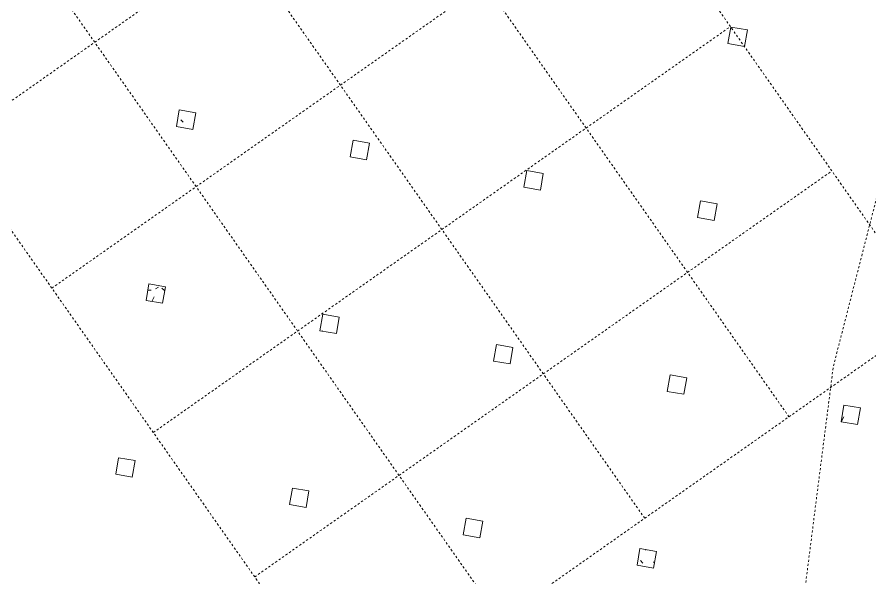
# Model space of a CAD drawing. Extents: x 274235 to 276654, y 142848 to 144425.
# Drawn here: x 276260.83 to 276301.45, y 142998.77 to 143025.47 of the extents above; entities that cross this region are included whole.
import ezdxf

# ---------------------------------------------------------------- set-up
doc = ezdxf.new("R2010")
doc.units = 0
doc.header["$LTSCALE"] = 1.5
doc.linetypes.add('ACM-G-CENTER', pattern=[50.800000000000004, 31.75, -6.350000000000001, 6.350000000000001, -6.350000000000001])
doc.linetypes.add('IMPORT-SITE-SETBACK$0$_ACM-G-DIVIDE _2_', pattern=[31.75, 12.7, -6.35, 0, -6.35, 0, -6.35])
doc.layers.get('0').update_dxf_attribs({"linetype": 'CONTINUOUS', "lineweight": 0})
for name, color, linetype, lineweight in [('_ACM-A-DETL', 7, 'CONTINUOUS', 5), ('_ACM-A-GRID', 3, 'CONTINUOUS', 5), ('_ACM-S-STRU-CLOS', 5, 'CONTINUOUS', 5), ('SITE for basement_dwg', 8, 'CONTINUOUS', 5), ('SITE-SETBACK$0$_ACM-A-SITE-SETB-GREN', 7, 'IMPORT-SITE-SETBACK$0$_ACM-G-DIVIDE _2_', 18)]:
    doc.layers.add(name, color=color, linetype=linetype, lineweight=lineweight)

# ---------------------------------------------------------------- blocks, each defined once
blk = doc.blocks.new('SITE for basement_dwg-3947335-B1_Working')
at = {"layer": 'SITE-SETBACK$0$_ACM-A-SITE-SETB-GREN', "flags": 128}
blk.add_lwpolyline([(450229.1362157599, 58887.79445751689), (448884.0697784435, 41805.26122665471), (449988.8633270644, 17687.79460664053)], dxfattribs=at)
blk = doc.blocks.new('M_Concrete-Rectangular-Column - 800 x 800mm-V304-B1_Working')
at = {"layer": '_ACM-S-STRU-CLOS'}
h = blk.add_hatch(dxfattribs=at)
h.set_pattern_fill('FP_196', color=256, style=0, pattern_type=2)
h.set_pattern_definition([(49.99999999999999, (-1033804.123, -621204.566), (3643.681986006824, -318.7812880006761), [381, -4191]), (355, (-1033804.123, -621204.566), (-704.8562580461121, 3821.135846227694), [304.8, -3352.8]), (100.451, (-1033500.483, -621231.131), (2938.852362929117, 3502.332152374178), [323.8, -3561.801]), (46.184, (-1033804.123, -620188.566), (5421.581919880712, -840.8554984886337), [571.5, -6286.5]), (96.636, (-1033352.325, -620258.636), (4748.051319755933, 4948.551449789822), [485.7, -5342.701999999999]), (351.184, (-1033804.123, -620188.566), (4748.100788072627, 4948.506072045693), [457.2, -5029.2]), (21, (-1033296.123, -620442.566), (3032.287836333134, -2045.304476687058), [381, -4191]), (326, (-1033296.123, -620442.566), (1236.042244531653, 3683.761809559103), [304.8, -3352.8]), (71.45100000000001, (-1033043.433, -620613.0079999999), (4268.342513760047, 1638.424823382678), [323.8, -3561.801]), (37.50000000000001, (-1033804.123, -621204.566), (61.77206501183639, 1691.100777463062), [167.64, -3144.52, 167.64, -6601.46]), (37.50000000000001, (-1033804.123, -621204.566), (61.77206501183639, 1691.100777463062), [-3479.8, -3235.96, 167.64, -3197.86]), (7.499999999999999, (-1033804.123, -621204.566), (1336.393250206115, 2003.61149636239), [167.64, -1772.92, 167.64, -4351.02]), (7.499999999999999, (-1033804.123, -621204.566), (1336.393250206115, 2003.61149636239), [-2108.2, -3068.32, 167.64, -1115.06]), (327.5, (-1034936.963, -621204.566), (2711.817807077548, -114.578640950727), [167.64, -1102.36, -9220.2]), (327.5, (-1034936.963, -621204.566), (2711.817807077548, -114.578640950727), [-1270, 167.64, -3794.76, -5257.8]), (327.5, (-1034936.963, -621204.566), (2711.817807077548, -114.578640950727), [-5232.4, 167.64, -5090.16]), (317.5, (-1035444.963, -621204.566), (2962.585592803855, 508.5334453662156), [167.64, -1483.36, -6365.24]), (317.5, (-1035444.963, -621204.566), (2962.585592803855, 508.5334453662156), [-1651, 167.64, -2463.8, -3733.8]), (317.5, (-1035444.963, -621204.566), (2962.585592803855, 508.5334453662156), [-4282.44, 167.64, -3566.16])])
h.paths.add_polyline_path([(400.0000000009486, -399.99999999932), (400.0000000009486, 400.0000000006714), (-399.9999999990081, 400.0000000006714), (-399.9999999990081, -399.99999999932)])
at = {"layer": '_ACM-A-DETL', "color": 250}
for p, q in [((400.0000000000002, 400.0000000000002), (-399.9999999999999, 400.0000000000002)), ((-399.9999999999999, 400.0000000000002), (-399.9999999999999, -399.9999999999999)), ((400.0000000000002, -399.9999999999999), (400.0000000000002, 400.0000000000002)), ((-399.9999999999999, -399.9999999999999), (400.0000000000002, -399.9999999999999))]:
    blk.add_line(p, q, dxfattribs=at)
blk = doc.blocks.new('M_Concrete-Rectangular-Column - 800 x 800mm-V305-B1_Working')
at = {"layer": '_ACM-S-STRU-CLOS'}
h = blk.add_hatch(dxfattribs=at)
h.set_pattern_fill('FP_197', color=256, style=0, pattern_type=2)
h.set_pattern_definition([(49.99999999999999, (-1033804.123, -612804.566), (3643.681986006824, -318.7812880006761), [381, -4191]), (355, (-1033804.123, -612804.566), (-704.8562580461121, 3821.135846227694), [304.8, -3352.8]), (100.451, (-1033500.483, -612831.131), (2938.852362929117, 3502.332152374178), [323.8, -3561.801]), (46.184, (-1033804.123, -611788.566), (5421.581919880712, -840.8554984886337), [571.5, -6286.5]), (96.636, (-1033352.325, -611858.636), (4748.051319755933, 4948.551449789822), [485.7, -5342.701999999999]), (351.184, (-1033804.123, -611788.566), (4748.100788072627, 4948.506072045693), [457.2, -5029.2]), (21, (-1033296.123, -612042.566), (3032.287836333134, -2045.304476687058), [381, -4191]), (326, (-1033296.123, -612042.566), (1236.042244531653, 3683.761809559103), [304.8, -3352.8]), (71.45100000000001, (-1033043.433, -612213.0079999999), (4268.342513760047, 1638.424823382678), [323.8, -3561.801]), (37.50000000000001, (-1033804.123, -612804.566), (61.77206501183639, 1691.100777463062), [167.64, -3144.52, 167.64, -6601.46]), (37.50000000000001, (-1033804.123, -612804.566), (61.77206501183639, 1691.100777463062), [-3479.8, -3235.96, 167.64, -3197.86]), (7.499999999999999, (-1033804.123, -612804.566), (1336.393250206115, 2003.61149636239), [167.64, -1772.92, 167.64, -4351.02]), (7.499999999999999, (-1033804.123, -612804.566), (1336.393250206115, 2003.61149636239), [-2108.2, -3068.32, 167.64, -1115.06]), (327.5, (-1034936.963, -612804.566), (2711.817807077548, -114.578640950727), [167.64, -1102.36, -9220.2]), (327.5, (-1034936.963, -612804.566), (2711.817807077548, -114.578640950727), [-1270, 167.64, -3794.76, -5257.8]), (327.5, (-1034936.963, -612804.566), (2711.817807077548, -114.578640950727), [-5232.4, 167.64, -5090.16]), (317.5, (-1035444.963, -612804.566), (2962.585592803855, 508.5334453662156), [167.64, -1483.36, -6365.24]), (317.5, (-1035444.963, -612804.566), (2962.585592803855, 508.5334453662156), [-1651, 167.64, -2463.8, -3733.8]), (317.5, (-1035444.963, -612804.566), (2962.585592803855, 508.5334453662156), [-4282.44, 167.64, -3566.16])])
h.paths.add_polyline_path([(400.0000000010179, -399.9999999993893), (400.0000000010179, 400.0000000006368), (-399.9999999989388, 400.0000000006368), (-399.9999999989388, -399.9999999993893)])
at = {"layer": '_ACM-A-DETL', "color": 250}
for p, q in [((400.0000000000002, 400.0000000000002), (-399.9999999999999, 400.0000000000002)), ((-399.9999999999999, 400.0000000000002), (-399.9999999999999, -399.9999999999999)), ((400.0000000000002, -399.9999999999999), (400.0000000000002, 400.0000000000002)), ((-399.9999999999999, -399.9999999999999), (400.0000000000002, -399.9999999999999))]:
    blk.add_line(p, q, dxfattribs=at)
blk = doc.blocks.new('M_Concrete-Rectangular-Column - 800 x 800mm-V306-B1_Working')
at = {"layer": '_ACM-A-DETL', "color": 250}
for p, q in [((400.0000000000002, 400.0000000000002), (-399.9999999999999, 400.0000000000002)), ((-399.9999999999999, 400.0000000000002), (-399.9999999999999, -399.9999999999999)), ((400.0000000000002, -399.9999999999999), (400.0000000000002, 400.0000000000002)), ((-399.9999999999999, -399.9999999999999), (400.0000000000002, -399.9999999999999))]:
    blk.add_line(p, q, dxfattribs=at)
blk = doc.blocks.new('M_Concrete-Rectangular-Column - 800 x 800mm-V313-B1_Working')
at = {"layer": '_ACM-A-DETL', "color": 250}
for p, q in [((400.0000000000002, 400.0000000000002), (-399.9999999999999, 400.0000000000002)), ((-399.9999999999999, 400.0000000000002), (-399.9999999999999, -399.9999999999999)), ((400.0000000000002, -399.9999999999999), (400.0000000000002, 400.0000000000002)), ((-399.9999999999999, -399.9999999999999), (400.0000000000002, -399.9999999999999))]:
    blk.add_line(p, q, dxfattribs=at)
blk = doc.blocks.new('M_Concrete-Rectangular-Column - 800 x 800mm-V314-B1_Working')
at = {"layer": '_ACM-S-STRU-CLOS'}
h = blk.add_hatch(dxfattribs=at)
h.set_pattern_fill('FP_202', color=256, style=0, pattern_type=2)
h.set_pattern_definition([(49.99999999999999, (-1042204.123, -612804.566), (3643.681986006824, -318.7812880006761), [381, -4191]), (355, (-1042204.123, -612804.566), (-704.8562580461121, 3821.135846227694), [304.8, -3352.8]), (100.451, (-1041900.483, -612831.131), (2938.852362929117, 3502.332152374178), [323.8, -3561.801]), (46.184, (-1042204.123, -611788.566), (5421.581919880712, -840.8554984886337), [571.5, -6286.5]), (96.636, (-1041752.325, -611858.636), (4748.051319755933, 4948.551449789822), [485.7, -5342.701999999999]), (351.184, (-1042204.123, -611788.566), (4748.100788072627, 4948.506072045693), [457.2, -5029.2]), (21, (-1041696.123, -612042.566), (3032.287836333134, -2045.304476687058), [381, -4191]), (326, (-1041696.123, -612042.566), (1236.042244531653, 3683.761809559103), [304.8, -3352.8]), (71.45100000000001, (-1041443.433, -612213.0079999999), (4268.342513760047, 1638.424823382678), [323.8, -3561.801]), (37.50000000000001, (-1042204.123, -612804.566), (61.77206501183639, 1691.100777463062), [167.64, -3144.52, 167.64, -6601.46]), (37.50000000000001, (-1042204.123, -612804.566), (61.77206501183639, 1691.100777463062), [-3479.8, -3235.96, 167.64, -3197.86]), (7.499999999999999, (-1042204.123, -612804.566), (1336.393250206115, 2003.61149636239), [167.64, -1772.92, 167.64, -4351.02]), (7.499999999999999, (-1042204.123, -612804.566), (1336.393250206115, 2003.61149636239), [-2108.2, -3068.32, 167.64, -1115.06]), (327.5, (-1043336.963, -612804.566), (2711.817807077548, -114.578640950727), [167.64, -1102.36, -9220.2]), (327.5, (-1043336.963, -612804.566), (2711.817807077548, -114.578640950727), [-1270, 167.64, -3794.76, -5257.8]), (327.5, (-1043336.963, -612804.566), (2711.817807077548, -114.578640950727), [-5232.4, 167.64, -5090.16]), (317.5, (-1043844.963, -612804.566), (2962.585592803855, 508.5334453662156), [167.64, -1483.36, -6365.24]), (317.5, (-1043844.963, -612804.566), (2962.585592803855, 508.5334453662156), [-1651, 167.64, -2463.8, -3733.8]), (317.5, (-1043844.963, -612804.566), (2962.585592803855, 508.5334453662156), [-4282.44, 167.64, -3566.16])])
h.paths.add_polyline_path([(400.0000000010872, -399.9999999992853), (400.0000000010872, 400.0000000007407), (-399.9999999989388, 400.0000000007061), (-399.9999999989388, -399.99999999932)])
at = {"layer": '_ACM-A-DETL', "color": 250}
for p, q in [((400.0000000000002, 400.0000000000002), (-399.9999999999999, 400.0000000000002)), ((-399.9999999999999, 400.0000000000002), (-399.9999999999999, -399.9999999999999)), ((400.0000000000002, -399.9999999999999), (400.0000000000002, 400.0000000000002)), ((-399.9999999999999, -399.9999999999999), (400.0000000000002, -399.9999999999999))]:
    blk.add_line(p, q, dxfattribs=at)
blk = doc.blocks.new('M_Concrete-Rectangular-Column - 800 x 800mm-V315-B1_Working')
at = {"layer": '_ACM-A-DETL', "color": 250}
for p, q in [((400.0000000000002, 400.0000000000002), (-399.9999999999999, 400.0000000000002)), ((-399.9999999999999, 400.0000000000002), (-399.9999999999999, -399.9999999999999)), ((400.0000000000002, -399.9999999999999), (400.0000000000002, 400.0000000000002)), ((-399.9999999999999, -399.9999999999999), (400.0000000000002, -399.9999999999999))]:
    blk.add_line(p, q, dxfattribs=at)
blk = doc.blocks.new('M_Concrete-Rectangular-Column - 800 x 800mm-V322-B1_Working')
at = {"layer": '_ACM-S-STRU-CLOS'}
h = blk.add_hatch(dxfattribs=at)
h.set_pattern_fill('FP_208', color=256, style=0, pattern_type=2)
h.set_pattern_definition([(49.99999999999999, (-1050604.123, -621204.566), (3643.681986006824, -318.7812880006761), [381, -4191]), (355, (-1050604.123, -621204.566), (-704.8562580461121, 3821.135846227694), [304.8, -3352.8]), (100.451, (-1050300.483, -621231.131), (2938.852362929117, 3502.332152374178), [323.8, -3561.801]), (46.184, (-1050604.123, -620188.566), (5421.581919880712, -840.8554984886337), [571.5, -6286.5]), (96.636, (-1050152.325, -620258.636), (4748.051319755933, 4948.551449789822), [485.7, -5342.701999999999]), (351.184, (-1050604.123, -620188.566), (4748.100788072627, 4948.506072045693), [457.2, -5029.2]), (21, (-1050096.123, -620442.566), (3032.287836333134, -2045.304476687058), [381, -4191]), (326, (-1050096.123, -620442.566), (1236.042244531653, 3683.761809559103), [304.8, -3352.8]), (71.45100000000001, (-1049843.433, -620613.0079999999), (4268.342513760047, 1638.424823382678), [323.8, -3561.801]), (37.50000000000001, (-1050604.123, -621204.566), (61.77206501183639, 1691.100777463062), [167.64, -3144.52, 167.64, -6601.46]), (37.50000000000001, (-1050604.123, -621204.566), (61.77206501183639, 1691.100777463062), [-3479.8, -3235.96, 167.64, -3197.86]), (7.499999999999999, (-1050604.123, -621204.566), (1336.393250206115, 2003.61149636239), [167.64, -1772.92, 167.64, -4351.02]), (7.499999999999999, (-1050604.123, -621204.566), (1336.393250206115, 2003.61149636239), [-2108.2, -3068.32, 167.64, -1115.06]), (327.5, (-1051736.963, -621204.566), (2711.817807077548, -114.578640950727), [167.64, -1102.36, -9220.2]), (327.5, (-1051736.963, -621204.566), (2711.817807077548, -114.578640950727), [-1270, 167.64, -3794.76, -5257.8]), (327.5, (-1051736.963, -621204.566), (2711.817807077548, -114.578640950727), [-5232.4, 167.64, -5090.16]), (317.5, (-1052244.963, -621204.566), (2962.585592803855, 508.5334453662156), [167.64, -1483.36, -6365.24]), (317.5, (-1052244.963, -621204.566), (2962.585592803855, 508.5334453662156), [-1651, 167.64, -2463.8, -3733.8]), (317.5, (-1052244.963, -621204.566), (2962.585592803855, 508.5334453662156), [-4282.44, 167.64, -3566.16])])
h.paths.add_polyline_path([(400.0000000010872, -399.9999999993893), (400.0000000010872, 400.0000000006021), (-399.9999999989388, 400.0000000006021), (-399.9999999989388, -399.9999999993893)])
at = {"layer": '_ACM-A-DETL', "color": 250}
for p, q in [((400.0000000000002, 400.0000000000002), (-399.9999999999999, 400.0000000000002)), ((-399.9999999999999, 400.0000000000002), (-399.9999999999999, -399.9999999999999)), ((400.0000000000002, -399.9999999999999), (400.0000000000002, 400.0000000000002)), ((-399.9999999999999, -399.9999999999999), (400.0000000000002, -399.9999999999999))]:
    blk.add_line(p, q, dxfattribs=at)
blk = doc.blocks.new('M_Concrete-Rectangular-Column - 800 x 800mm-V323-B1_Working')
at = {"layer": '_ACM-A-DETL', "color": 250}
for p, q in [((400.0000000000002, 400.0000000000002), (-399.9999999999999, 400.0000000000002)), ((-399.9999999999999, 400.0000000000002), (-399.9999999999999, -399.9999999999999)), ((400.0000000000002, -399.9999999999999), (400.0000000000002, 400.0000000000002)), ((-399.9999999999999, -399.9999999999999), (400.0000000000002, -399.9999999999999))]:
    blk.add_line(p, q, dxfattribs=at)
blk = doc.blocks.new('M_Concrete-Rectangular-Column - 800 x 800mm-V324-B1_Working')
at = {"layer": '_ACM-S-STRU-CLOS'}
h = blk.add_hatch(dxfattribs=at)
h.set_pattern_fill('FP_209', color=256, style=0, pattern_type=2)
h.set_pattern_definition([(49.99999999999999, (-1050604.123, -604404.566), (3643.681986006824, -318.7812880006761), [381, -4191]), (355, (-1050604.123, -604404.566), (-704.8562580461121, 3821.135846227694), [304.8, -3352.8]), (100.451, (-1050300.483, -604431.131), (2938.852362929117, 3502.332152374178), [323.8, -3561.801]), (46.184, (-1050604.123, -603388.566), (5421.581919880712, -840.8554984886337), [571.5, -6286.5]), (96.636, (-1050152.325, -603458.636), (4748.051319755933, 4948.551449789822), [485.7, -5342.701999999999]), (351.184, (-1050604.123, -603388.566), (4748.100788072627, 4948.506072045693), [457.2, -5029.2]), (21, (-1050096.123, -603642.566), (3032.287836333134, -2045.304476687058), [381, -4191]), (326, (-1050096.123, -603642.566), (1236.042244531653, 3683.761809559103), [304.8, -3352.8]), (71.45100000000001, (-1049843.433, -603813.0079999999), (4268.342513760047, 1638.424823382678), [323.8, -3561.801]), (37.50000000000001, (-1050604.123, -604404.566), (61.77206501183639, 1691.100777463062), [167.64, -3144.52, 167.64, -6601.46]), (37.50000000000001, (-1050604.123, -604404.566), (61.77206501183639, 1691.100777463062), [-3479.8, -3235.96, 167.64, -3197.86]), (7.499999999999999, (-1050604.123, -604404.566), (1336.393250206115, 2003.61149636239), [167.64, -1772.92, 167.64, -4351.02]), (7.499999999999999, (-1050604.123, -604404.566), (1336.393250206115, 2003.61149636239), [-2108.2, -3068.32, 167.64, -1115.06]), (327.5, (-1051736.963, -604404.566), (2711.817807077548, -114.578640950727), [167.64, -1102.36, -9220.2]), (327.5, (-1051736.963, -604404.566), (2711.817807077548, -114.578640950727), [-1270, 167.64, -3794.76, -5257.8]), (327.5, (-1051736.963, -604404.566), (2711.817807077548, -114.578640950727), [-5232.4, 167.64, -5090.16]), (317.5, (-1052244.963, -604404.566), (2962.585592803855, 508.5334453662156), [167.64, -1483.36, -6365.24]), (317.5, (-1052244.963, -604404.566), (2962.585592803855, 508.5334453662156), [-1651, 167.64, -2463.8, -3733.8]), (317.5, (-1052244.963, -604404.566), (2962.585592803855, 508.5334453662156), [-4282.44, 167.64, -3566.16])])
h.paths.add_polyline_path([(400.0000000009486, -399.9999999994586), (400.0000000009486, 400.0000000005328), (-399.9999999990081, 400.0000000005328), (-399.9999999990081, -399.9999999994586)])
at = {"layer": '_ACM-A-DETL', "color": 250}
for p, q in [((400.0000000000002, 400.0000000000002), (-399.9999999999999, 400.0000000000002)), ((-399.9999999999999, 400.0000000000002), (-399.9999999999999, -399.9999999999999)), ((400.0000000000002, -399.9999999999999), (400.0000000000002, 400.0000000000002)), ((-399.9999999999999, -399.9999999999999), (400.0000000000002, -399.9999999999999))]:
    blk.add_line(p, q, dxfattribs=at)
blk = doc.blocks.new('M_Concrete-Rectangular-Column - 800 x 800mm-V954-B1_Working')
at = {"layer": '_ACM-A-DETL', "color": 250}
for p, q in [((400.0000000000002, 400.0000000000002), (-399.9999999999999, 400.0000000000002)), ((-399.9999999999999, 400.0000000000002), (-399.9999999999999, -399.9999999999999)), ((400.0000000000002, -399.9999999999999), (400.0000000000002, 400.0000000000002)), ((-399.9999999999999, -399.9999999999999), (400.0000000000002, -399.9999999999999))]:
    blk.add_line(p, q, dxfattribs=at)
blk = doc.blocks.new('M_Concrete-Rectangular-Column - 800 x 800mm-V955-B1_Working')
at = {"layer": '_ACM-S-STRU-CLOS'}
h = blk.add_hatch(dxfattribs=at)
h.set_pattern_fill('FP_596', color=256, style=0, pattern_type=2)
h.set_pattern_definition([(49.99999999999999, (-1059004.123, -612804.566), (3643.681986006824, -318.7812880006761), [381, -4191]), (355, (-1059004.123, -612804.566), (-704.8562580461121, 3821.135846227694), [304.8, -3352.8]), (100.451, (-1058700.483, -612831.131), (2938.852362929117, 3502.332152374178), [323.8, -3561.801]), (46.184, (-1059004.123, -611788.566), (5421.581919880712, -840.8554984886337), [571.5, -6286.5]), (96.636, (-1058552.325, -611858.636), (4748.051319755933, 4948.551449789822), [485.7, -5342.701999999999]), (351.184, (-1059004.123, -611788.566), (4748.100788072627, 4948.506072045693), [457.2, -5029.2]), (21, (-1058496.123, -612042.566), (3032.287836333134, -2045.304476687058), [381, -4191]), (326, (-1058496.123, -612042.566), (1236.042244531653, 3683.761809559103), [304.8, -3352.8]), (71.45100000000001, (-1058243.433, -612213.0079999999), (4268.342513760047, 1638.424823382678), [323.8, -3561.801]), (37.50000000000001, (-1059004.123, -612804.566), (61.77206501183639, 1691.100777463062), [167.64, -3144.52, 167.64, -6601.46]), (37.50000000000001, (-1059004.123, -612804.566), (61.77206501183639, 1691.100777463062), [-3479.8, -3235.96, 167.64, -3197.86]), (7.499999999999999, (-1059004.123, -612804.566), (1336.393250206115, 2003.61149636239), [167.64, -1772.92, 167.64, -4351.02]), (7.499999999999999, (-1059004.123, -612804.566), (1336.393250206115, 2003.61149636239), [-2108.2, -3068.32, 167.64, -1115.06]), (327.5, (-1060136.963, -612804.566), (2711.817807077548, -114.578640950727), [167.64, -1102.36, -9220.2]), (327.5, (-1060136.963, -612804.566), (2711.817807077548, -114.578640950727), [-1270, 167.64, -3794.76, -5257.8]), (327.5, (-1060136.963, -612804.566), (2711.817807077548, -114.578640950727), [-5232.4, 167.64, -5090.16]), (317.5, (-1060644.963, -612804.566), (2962.585592803855, 508.5334453662156), [167.64, -1483.36, -6365.24]), (317.5, (-1060644.963, -612804.566), (2962.585592803855, 508.5334453662156), [-1651, 167.64, -2463.8, -3733.8]), (317.5, (-1060644.963, -612804.566), (2962.585592803855, 508.5334453662156), [-4282.44, 167.64, -3566.16])])
h.paths.add_polyline_path([(400.0000000011565, -399.99999999932), (400.0000000011565, 400.0000000007061), (-399.9999999988695, 400.0000000007061), (-399.9999999988695, -399.99999999932)])
at = {"layer": '_ACM-A-DETL', "color": 250}
for p, q in [((400.0000000000002, 400.0000000000002), (-399.9999999999999, 400.0000000000002)), ((-399.9999999999999, 400.0000000000002), (-399.9999999999999, -399.9999999999999)), ((400.0000000000002, -399.9999999999999), (400.0000000000002, 400.0000000000002)), ((-399.9999999999999, -399.9999999999999), (400.0000000000002, -399.9999999999999))]:
    blk.add_line(p, q, dxfattribs=at)
blk = doc.blocks.new('M_Concrete-Rectangular-Column - 800 x 800mm-V956-B1_Working')
at = {"layer": '_ACM-S-STRU-CLOS'}
h = blk.add_hatch(dxfattribs=at)
h.set_pattern_fill('FP_597', color=256, style=0, pattern_type=2)
h.set_pattern_definition([(49.99999999999999, (-1059004.123, -604404.566), (3643.681986006824, -318.7812880006761), [381, -4191]), (355, (-1059004.123, -604404.566), (-704.8562580461121, 3821.135846227694), [304.8, -3352.8]), (100.451, (-1058700.483, -604431.131), (2938.852362929117, 3502.332152374178), [323.8, -3561.801]), (46.184, (-1059004.123, -603388.566), (5421.581919880712, -840.8554984886337), [571.5, -6286.5]), (96.636, (-1058552.325, -603458.636), (4748.051319755933, 4948.551449789822), [485.7, -5342.701999999999]), (351.184, (-1059004.123, -603388.566), (4748.100788072627, 4948.506072045693), [457.2, -5029.2]), (21, (-1058496.123, -603642.566), (3032.287836333134, -2045.304476687058), [381, -4191]), (326, (-1058496.123, -603642.566), (1236.042244531653, 3683.761809559103), [304.8, -3352.8]), (71.45100000000001, (-1058243.433, -603813.0079999999), (4268.342513760047, 1638.424823382678), [323.8, -3561.801]), (37.50000000000001, (-1059004.123, -604404.566), (61.77206501183639, 1691.100777463062), [167.64, -3144.52, 167.64, -6601.46]), (37.50000000000001, (-1059004.123, -604404.566), (61.77206501183639, 1691.100777463062), [-3479.8, -3235.96, 167.64, -3197.86]), (7.499999999999999, (-1059004.123, -604404.566), (1336.393250206115, 2003.61149636239), [167.64, -1772.92, 167.64, -4351.02]), (7.499999999999999, (-1059004.123, -604404.566), (1336.393250206115, 2003.61149636239), [-2108.2, -3068.32, 167.64, -1115.06]), (327.5, (-1060136.963, -604404.566), (2711.817807077548, -114.578640950727), [167.64, -1102.36, -9220.2]), (327.5, (-1060136.963, -604404.566), (2711.817807077548, -114.578640950727), [-1270, 167.64, -3794.76, -5257.8]), (327.5, (-1060136.963, -604404.566), (2711.817807077548, -114.578640950727), [-5232.4, 167.64, -5090.16]), (317.5, (-1060644.963, -604404.566), (2962.585592803855, 508.5334453662156), [167.64, -1483.36, -6365.24]), (317.5, (-1060644.963, -604404.566), (2962.585592803855, 508.5334453662156), [-1651, 167.64, -2463.8, -3733.8]), (317.5, (-1060644.963, -604404.566), (2962.585592803855, 508.5334453662156), [-4282.44, 167.64, -3566.16])])
h.paths.add_polyline_path([(400.0000000010179, -399.9999999994239), (400.0000000010179, 400.0000000005675), (-399.9999999990081, 400.0000000005675), (-399.9999999990081, -399.9999999994239)])
at = {"layer": '_ACM-A-DETL', "color": 250}
for p, q in [((400.0000000000002, 400.0000000000002), (-399.9999999999999, 400.0000000000002)), ((-399.9999999999999, 400.0000000000002), (-399.9999999999999, -399.9999999999999)), ((400.0000000000002, -399.9999999999999), (400.0000000000002, 400.0000000000002)), ((-399.9999999999999, -399.9999999999999), (400.0000000000002, -399.9999999999999))]:
    blk.add_line(p, q, dxfattribs=at)
blk = doc.blocks.new('M_Concrete-Rectangular-Column - 800 x 800mm-V975-B1_Working')
at = {"layer": '_ACM-A-DETL', "color": 250}
for p, q in [((400.0000000000002, 400.0000000000002), (-399.9999999999999, 400.0000000000002)), ((-399.9999999999999, 400.0000000000002), (-399.9999999999999, -399.9999999999999)), ((400.0000000000002, -399.9999999999999), (400.0000000000002, 400.0000000000002)), ((-399.9999999999999, -399.9999999999999), (400.0000000000002, -399.9999999999999))]:
    blk.add_line(p, q, dxfattribs=at)
blk = doc.blocks.new('M_Concrete-Rectangular-Column - 800 x 800mm-V985-B1_Working')
at = {"layer": '_ACM-S-STRU-CLOS'}
h = blk.add_hatch(dxfattribs=at)
h.set_pattern_fill('FP_611', color=256, style=0, pattern_type=2)
h.set_pattern_definition([(49.99999999999999, (-1067404.123, -612804.566), (3643.681986006824, -318.7812880006761), [381, -4191]), (355, (-1067404.123, -612804.566), (-704.8562580461121, 3821.135846227694), [304.8, -3352.8]), (100.451, (-1067100.483, -612831.131), (2938.852362929117, 3502.332152374178), [323.8, -3561.801]), (46.184, (-1067404.123, -611788.566), (5421.581919880712, -840.8554984886337), [571.5, -6286.5]), (96.636, (-1066952.325, -611858.636), (4748.051319755933, 4948.551449789822), [485.7, -5342.701999999999]), (351.184, (-1067404.123, -611788.566), (4748.100788072627, 4948.506072045693), [457.2, -5029.2]), (21, (-1066896.123, -612042.566), (3032.287836333134, -2045.304476687058), [381, -4191]), (326, (-1066896.123, -612042.566), (1236.042244531653, 3683.761809559103), [304.8, -3352.8]), (71.45100000000001, (-1066643.433, -612213.0079999999), (4268.342513760047, 1638.424823382678), [323.8, -3561.801]), (37.50000000000001, (-1067404.123, -612804.566), (61.77206501183639, 1691.100777463062), [167.64, -3144.52, 167.64, -6601.46]), (37.50000000000001, (-1067404.123, -612804.566), (61.77206501183639, 1691.100777463062), [-3479.8, -3235.96, 167.64, -3197.86]), (7.499999999999999, (-1067404.123, -612804.566), (1336.393250206115, 2003.61149636239), [167.64, -1772.92, 167.64, -4351.02]), (7.499999999999999, (-1067404.123, -612804.566), (1336.393250206115, 2003.61149636239), [-2108.2, -3068.32, 167.64, -1115.06]), (327.5, (-1068536.963, -612804.566), (2711.817807077548, -114.578640950727), [167.64, -1102.36, -9220.2]), (327.5, (-1068536.963, -612804.566), (2711.817807077548, -114.578640950727), [-1270, 167.64, -3794.76, -5257.8]), (327.5, (-1068536.963, -612804.566), (2711.817807077548, -114.578640950727), [-5232.4, 167.64, -5090.16]), (317.5, (-1069044.963, -612804.566), (2962.585592803855, 508.5334453662156), [167.64, -1483.36, -6365.24]), (317.5, (-1069044.963, -612804.566), (2962.585592803855, 508.5334453662156), [-1651, 167.64, -2463.8, -3733.8]), (317.5, (-1069044.963, -612804.566), (2962.585592803855, 508.5334453662156), [-4282.44, 167.64, -3566.16])])
h.paths.add_polyline_path([(400.0000000010179, -399.9999999992853), (400.0000000010179, 400.0000000007407), (-399.9999999989388, 400.0000000007407), (-399.9999999989388, -399.9999999992853)])
at = {"layer": '_ACM-A-DETL', "color": 250}
for p, q in [((400.0000000000002, 400.0000000000002), (-399.9999999999999, 400.0000000000002)), ((-399.9999999999999, 400.0000000000002), (-399.9999999999999, -399.9999999999999)), ((400.0000000000002, -399.9999999999999), (400.0000000000002, 400.0000000000002)), ((-399.9999999999999, -399.9999999999999), (400.0000000000002, -399.9999999999999))]:
    blk.add_line(p, q, dxfattribs=at)
blk = doc.blocks.new('BASEMENT20250512')
at = {"layer": '_ACM-S-STRU-CLOS'}
for name, p in [('M_Concrete-Rectangular-Column - 800 x 800mm-V975-B1_Working', (1059004.123242802, 629604.5656973692)), ('M_Concrete-Rectangular-Column - 800 x 800mm-V304-B1_Working', (1033804.123332135, 621204.5657271468)), ('M_Concrete-Rectangular-Column - 800 x 800mm-V313-B1_Working', (1042204.123302358, 621204.5657271468)), ('M_Concrete-Rectangular-Column - 800 x 800mm-V322-B1_Working', (1050604.12327258, 621204.5657271468)), ('M_Concrete-Rectangular-Column - 800 x 800mm-V954-B1_Working', (1059004.123242802, 621204.5657271468)), ('M_Concrete-Rectangular-Column - 800 x 800mm-V305-B1_Working', (1033804.123332135, 612804.5657569247)), ('M_Concrete-Rectangular-Column - 800 x 800mm-V314-B1_Working', (1042204.123302358, 612804.5657569247)), ('M_Concrete-Rectangular-Column - 800 x 800mm-V323-B1_Working', (1050604.12327258, 612804.5657569247)), ('M_Concrete-Rectangular-Column - 800 x 800mm-V955-B1_Working', (1059004.123242802, 612804.5657569247)), ('M_Concrete-Rectangular-Column - 800 x 800mm-V985-B1_Working', (1067404.123213024, 612804.5657569247)), ('M_Concrete-Rectangular-Column - 800 x 800mm-V306-B1_Working', (1033804.123332135, 604404.5657867026)), ('M_Concrete-Rectangular-Column - 800 x 800mm-V315-B1_Working', (1042204.123302358, 604404.5657867026)), ('M_Concrete-Rectangular-Column - 800 x 800mm-V324-B1_Working', (1050604.12327258, 604404.5657867026)), ('M_Concrete-Rectangular-Column - 800 x 800mm-V956-B1_Working', (1059004.123242802, 604404.5657867026))]:
    blk.add_blockref(name, p, dxfattribs=at)
at = {"layer": 'SITE for basement_dwg', "color": 250}
blk.add_blockref('SITE for basement_dwg-3947335-B1_Working', (617306.3804256108, 573116.7708000222), dxfattribs=at)
blk = doc.blocks.new('5f0512')
at = {"layer": '_ACM-A-GRID', "linetype": 'ACM-G-CENTER'}
for p, q in [((70257.27253261406, -112257.2722152867), (16800.00002466806, -58799.99970732944)), ((64317.57557064679, -118196.9691772538), (10860.3030627009, -64739.69666929648)), ((58377.87860867998, -124136.6661392206), (4920.60610073409, -70679.3936312634)), ((52438.18164671271, -130076.3631011879), (-1019.090861233301, -76619.09059323068)), ((46498.48468474532, -136016.0600631542), (-6958.787823200691, -82558.7875551969)), ((22739.69687966816, -112257.2722580682), (46498.4846433138, -88498.4844944278)), ((28679.39382024121, -118196.9691986425), (52438.18158388662, -94438.18143500213)), ((34619.09076081484, -124136.6661392174), (58377.87852446048, -100377.8783755769)), ((40558.78770138917, -130076.3630797919), (64317.57546503458, -106317.5753161515)), ((46498.48468474543, -136016.0600631542), (70257.27244839084, -112257.2722995138))]:
    blk.add_line(p, q, dxfattribs=at)

msp = doc.modelspace()

# ---------------------------------------------------------------- block references
at = {"xscale": 0.0009999999999999994, "yscale": 0.001, "zscale": 0.001, "rotation": 350.1075696352769}
msp.add_blockref('BASEMENT20250512', (275143.7222229671, 142586.2208173259), dxfattribs=at)

# ---------------------------------------------------------------- next in the draw order: block references
msp.add_blockref('5f0512', (276254.5380815538, 143133.931731411), dxfattribs=at)

doc.saveas('drawing.dxf')
